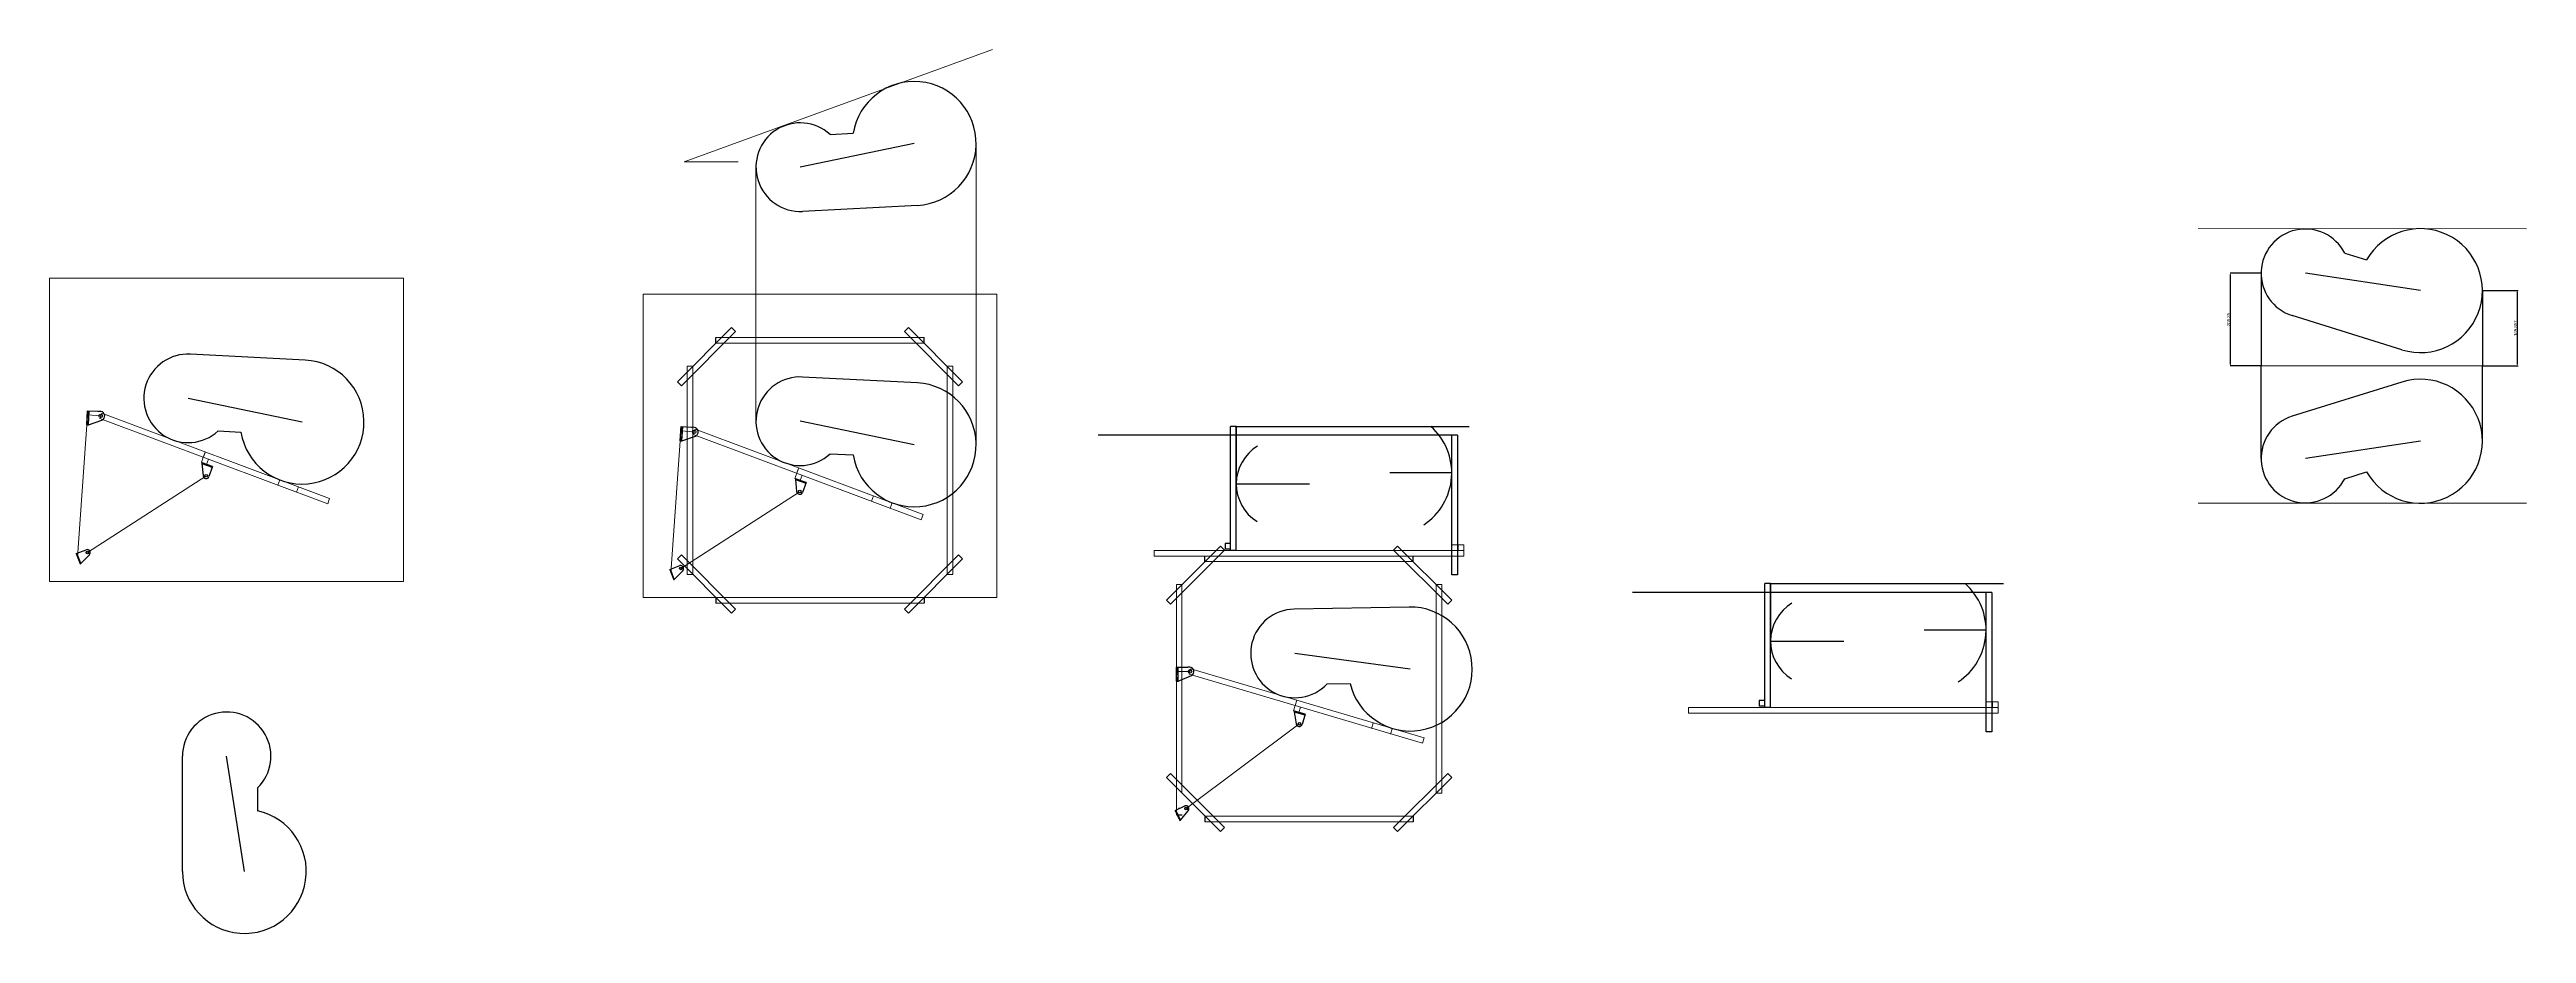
# Model space of a CAD drawing. Header units: millimetres. Extents: x -15418 to 43885, y -27590 to 23052.
# Drawn here: x -10122 to -4524, y -8 to 1988 of the extents above; entities that cross this region are included whole.
import ezdxf

# ---------------------------------------------------------------- set-up
doc = ezdxf.new("R2010")
doc.units = ezdxf.units.MM
doc.header["$LTSCALE"] = 0.5
doc.layers.get('0').update_dxf_attribs({"lineweight": 5})
doc.layers.get('Defpoints').update_dxf_attribs({"color": 4})
for name, color, linetype in [('Layer1', 1, 'Continuous'), ('Layer2', 2, 'Continuous'), ('Layer3', 9, 'Continuous')]:
    doc.layers.add(name, color=color, linetype=linetype)
doc.layers.add('Layer5', color=51, linetype='Continuous', lineweight=5)
doc.layers.add('Layer9', color=3, linetype='Continuous', lineweight=5)
doc.dimstyles.new('ISO-25', dxfattribs={"dimtxt": 7, "dimasz": 3, "dimexe": 1, "dimexo": 1, "dimgap": 1, "dimtad": 1, "dimtoh": 1, "dimdec": 3, "dimdsep": 46, "dimtxsty": 'Standard', "dimcen": 2.5, "dimadec": 0, "dimazin": 0, "dimtfac": 1, "dimtdec": 3, "dimtmove": 0, "dimatfit": 3, "dimfxl": 1, "dimarcsym": 1})

# ---------------------------------------------------------------- blocks, each defined once
blk = doc.blocks.new('*D50')
at = {"layer": 'Defpoints', "color": 0, "transparency": 16777216}
for p in [(-5192.9, 1482.8), (-5123.8, 1482.8), (-5123.8, 1273.5)]:
    blk.add_point(p, dxfattribs=at)
at = {"layer": 'Layer2', "color": 0, "lineweight": -2, "transparency": 16777216}
for p, q in [((-5124.8, 1482.8), (-5193.9, 1482.8)), ((-5192.9, 1276.5), (-5192.9, 1479.8)), ((-5124.8, 1273.5), (-5193.9, 1273.5))]:
    blk.add_line(p, q, dxfattribs=at)
at = {"layer": 'Layer2', "color": 0, "transparency": 16777216}
for points in [[(-5193.4, 1479.8), (-5192.4, 1479.8), (-5192.9, 1482.8)], [(-5193.4, 1276.5), (-5192.4, 1276.5), (-5192.9, 1273.5)]]:
    blk.add_solid(points, dxfattribs=at)
at = {"layer": 'Layer2', "color": 0, "transparency": 16777216, "insert": (-5197.4, 1378.2), "char_height": 7, "attachment_point": 5, "rotation": 90}
blk.add_mtext('209.25', dxfattribs=at)
blk = doc.blocks.new('*D51')
at = {"layer": 'Defpoints', "color": 0, "transparency": 16777216}
for p in [(-4623.7, 1443.6), (-4544, 1443.6), (-4623.7, 1273.7)]:
    blk.add_point(p, dxfattribs=at)
at = {"layer": 'Layer2', "color": 0, "lineweight": -2, "transparency": 16777216}
for p, q in [((-4622.7, 1443.6), (-4543, 1443.6)), ((-4544, 1276.7), (-4544, 1440.6)), ((-4622.7, 1273.7), (-4543, 1273.7))]:
    blk.add_line(p, q, dxfattribs=at)
at = {"layer": 'Layer2', "color": 0, "transparency": 16777216}
for points in [[(-4544.5, 1440.6), (-4543.5, 1440.6), (-4544, 1443.6)], [(-4544.5, 1276.7), (-4543.5, 1276.7), (-4544, 1273.7)]]:
    blk.add_solid(points, dxfattribs=at)
at = {"layer": 'Layer2', "color": 0, "transparency": 16777216, "insert": (-4548.5, 1358.7), "char_height": 7, "attachment_point": 5, "rotation": 90}
blk.add_mtext('169.857', dxfattribs=at)

msp = doc.modelspace()

# ---------------------------------------------------------------- hatches: boundary and pattern name
at = {"layer": 'Layer1', "true_color": 0xf8d731, "transparency": 33554661}
h = msp.add_hatch(dxfattribs=at)
h.set_pattern_fill('ANSI31', color=40, scale=0.52, angle=-19.6698254)
h.set_pattern_definition([(25.3301746, (-37709.4052, -4522.3966), (-0.70635383, 1.4922685), [])])
h.paths.add_polyline_path([(-9774.8474, 1053.7678), (-9775.3523, 1052.3554), (-9771.5857, 1051.009), (-9771.0808, 1052.4214)])
h.paths.add_polyline_path([(-9756.444, 1045.5965), (-9755.9391, 1047.0089), (-9759.7057, 1048.3553), (-9760.2106, 1046.9429)])
h = msp.add_hatch(dxfattribs=at)
h.set_pattern_fill('ANSI31', color=40, scale=0.52, angle=-19.6698254)
h.set_pattern_definition([(25.3301746, (-36368.0923, -4558.3597), (-0.70635383, 1.4922685), [])])
h.paths.add_polyline_path([(-8433.5345, 1017.8047), (-8434.0394, 1016.3922), (-8430.2728, 1015.0458), (-8429.7679, 1016.4583)])
h.paths.add_polyline_path([(-8415.1311, 1009.6333), (-8414.6262, 1011.0458), (-8418.3928, 1012.3922), (-8418.8977, 1010.9797)])
h = msp.add_hatch(dxfattribs=at)
h.set_pattern_fill('ANSI31', color=40, scale=0.52, angle=-249.3653119)
h.set_pattern_definition([(155.634688, (12268.3775, -16867.5274), (-0.68112501, -1.50395137), [])])
h.paths.add_polyline_path([(-10053.5671, 828.9106), (-10052.1633, 829.4392), (-10053.5729, 833.1826), (-10054.9767, 832.654)])
h.paths.add_polyline_path([(-10059.2397, 848.231), (-10060.6434, 847.7024), (-10059.2338, 843.959), (-10057.83, 844.4876)])
h = msp.add_hatch(dxfattribs=at)
h.set_pattern_fill('ANSI31', color=40, scale=0.52, angle=-249.3653119)
h.set_pattern_definition([(155.634688, (13609.6904, -16903.4905), (-0.68112501, -1.50395137), [])])
h.paths.add_polyline_path([(-8712.2542, 792.9475), (-8710.8504, 793.4761), (-8712.2601, 797.2195), (-8713.6638, 796.6908)])
h.paths.add_polyline_path([(-8717.9268, 812.2679), (-8719.3305, 811.7393), (-8717.9209, 807.9959), (-8716.5171, 808.5245)])
h = msp.add_hatch(dxfattribs=at)
h.set_pattern_fill('ANSI31', color=40, scale=0.52, angle=-15.6703323)
h.set_pattern_definition([(29.3296677, (-34783.8118, -7017.8543), (-0.80871584, 1.43936781), [])])
h.paths.add_polyline_path([(-7306.2083, 493.1), (-7306.6134, 491.6558), (-7302.7621, 490.5754), (-7302.357, 492.0196)])
h.paths.add_polyline_path([(-7287.2798, 486.2321), (-7286.8746, 487.6764), (-7290.7259, 488.7568), (-7291.1311, 487.3125)])
h = msp.add_hatch(dxfattribs=at)
h.set_pattern_fill('ANSI31', color=40, scale=0.52, angle=-245.3658188)
h.set_pattern_definition([(159.634181, (15933.3022, -15847.0878), (-0.57456918, -1.54779561), [])])
h.paths.add_polyline_path([(-7568.5659, 249.3503), (-7567.2024, 249.9756), (-7568.8697, 253.6115), (-7570.2332, 252.9863)])
h.paths.add_polyline_path([(-7575.5722, 268.228), (-7576.9357, 267.6028), (-7575.2684, 263.9668), (-7573.9049, 264.5921)])
at = {"layer": 'Layer2', "transparency": 33554661}
h = msp.add_hatch(dxfattribs=at)
h.set_pattern_fill('ANSI31', color=256, scale=0.19, angle=-94.0218683)
h.set_pattern_definition([(310.9781317, (-22994.6855, 26512.30415), (0.455429575, 0.395593812), [])])
h.paths.add_polyline_path([(-10037.4826, 1149.2308), (-10033.8092, 1149.0102), (-10034.1688, 1143.021), (-10037.8422, 1143.2415)])
h.paths.add_polyline_path([(-10032.9472, 1163.3643), (-10036.6206, 1163.5849), (-10036.4456, 1166.4996), (-10036.261, 1169.5741), (-10032.5876, 1169.3535)])
h = msp.add_hatch(dxfattribs=at)
h.set_pattern_fill('ANSI31', color=256, scale=0.19, angle=-94.0218683)
h.set_pattern_definition([(310.9781317, (-21653.37263, 26476.341), (0.455429575, 0.395593812), [])])
h.paths.add_polyline_path([(-8696.1697, 1113.2676), (-8692.4963, 1113.047), (-8692.8559, 1107.0578), (-8696.5293, 1107.2784)])
h.paths.add_polyline_path([(-8691.6343, 1127.4012), (-8695.3077, 1127.6218), (-8695.1327, 1130.5365), (-8694.9481, 1133.611), (-8691.2747, 1133.3904)])
h = msp.add_hatch(dxfattribs=at)
h.set_pattern_fill('ANSI31', color=256, scale=0.19, angle=-90.0223753)
h.set_pattern_definition([(314.9776247, (-22269.5247, 24967.5837), (0.426728715, 0.426395551), [])])
h.paths.add_polyline_path([(-7574.8622, 570.0123), (-7571.1823, 570.0484), (-7571.1234, 564.0487), (-7574.8032, 564.0125)])
h.paths.add_polyline_path([(-7571.3236, 584.4277), (-7575.0035, 584.3916), (-7575.0322, 587.3114), (-7575.0624, 590.3913), (-7571.3826, 590.4274)])

# ---------------------------------------------------------------- linework, layer by layer
at = {"transparency": 33554661}
for p, q in [((-8027.8675, 1775.9492), (-8027.8675, 1435.5341)), ((-8687.7224, 1734.2446), (-8565.4302, 1734.2446)), ((-8525.4423, 1722.5146), (-8525.4423, 1435.5341)), ((-8525.4423, 1148.5536), (-8525.4423, 1435.5341)), ((-8027.8675, 1095.1189), (-8027.8675, 1435.5341)), ((-10038.0052, 1140.5264), (-10059.0464, 841.2652)), ((-10006.4199, 1160.6894), (-10036.6668, 1162.8161)), ((-10004.1967, 1166.6375), (-10008.643, 1154.7413)), ((-10008.643, 1154.7413), (-9493.4531, 962.1813)), ((-9489.0067, 974.0775), (-10004.1967, 1166.6375)), ((-8665.107, 1124.7263), (-8695.3539, 1126.853)), ((-8662.8838, 1130.6744), (-8667.3302, 1118.7782)), ((-8147.6939, 938.1144), (-8662.8838, 1130.6744)), ((-9770.0194, 1079.1102), (-9774.4658, 1067.214)), ((-9771.1868, 1076.0408), (-9773.3368, 1070.0659)), ((-8696.6924, 1104.5633), (-8717.7335, 805.3021)), ((-8667.3302, 1118.7782), (-8152.1403, 926.2182)), ((-10036.4954, 852.2253), (-9769.1369, 1024.3981)), ((-9605.8582, 1004.1944), (-9601.4118, 1016.0906)), ((-8428.7066, 1043.1471), (-8433.1529, 1031.2509)), ((-8429.8739, 1040.0777), (-8432.0239, 1034.1028)), ((-9563.7063, 988.4395), (-9559.2599, 1000.3357)), ((-9493.4531, 962.1813), (-9489.0067, 974.0775)), ((-8695.1825, 816.2622), (-8427.8241, 988.435)), ((-8264.5453, 968.2313), (-8260.0989, 980.1275)), ((-8222.3934, 952.4764), (-8217.947, 964.3726)), ((-8152.1403, 926.2182), (-8147.6939, 938.1144)), ((-6925.3989, 856.9218), (-7625.3989, 856.9218)), ((-7625.3989, 844.2218), (-7625.3989, 856.9218)), ((-6925.3989, 844.2218), (-7625.3989, 844.2218)), ((-6940.2014, 869.6218), (-6952.9014, 869.6218)), ((-6952.9014, 869.6218), (-6952.9014, 856.9218)), ((-6940.2014, 856.9218), (-6940.2014, 869.6218)), ((-6925.3989, 869.6218), (-6938.0989, 869.6218)), ((-6938.0989, 869.6218), (-6938.0989, 856.9218)), ((-6925.3989, 856.9218), (-6925.3989, 869.6218)), ((-6925.3989, 856.9218), (-6925.3989, 844.2218)), ((-7544.6743, 583.6096), (-7574.9959, 583.6214)), ((-7574.7765, 561.2927), (-7574.8936, 261.2927)), ((-7542.8714, 589.6982), (-7546.4772, 577.5209)), ((-7546.4772, 577.5209), (-7019.1114, 421.3631)), ((-7015.5055, 433.5405), (-7542.8714, 589.6982)), ((-7303.1596, 518.7174), (-7306.7655, 506.5401)), ((-5732.6557, 514.675), (-5745.3557, 514.675)), ((-5745.3557, 514.675), (-5745.3557, 501.975)), ((-5732.6557, 501.975), (-5732.6557, 514.675)), ((-5717.8532, 514.675), (-5730.5532, 514.675)), ((-5730.5532, 514.675), (-5730.5532, 501.975)), ((-5717.8532, 501.975), (-5717.8532, 514.675)), ((-7553.1619, 273.799), (-7298.4633, 464.2001)), ((-7134.4344, 454.5384), (-7130.9145, 466.7408)), ((-7091.1974, 442.0662), (-7087.6774, 454.2687)), ((-5717.8532, 501.975), (-6417.8532, 501.975)), ((-6417.8532, 489.275), (-6417.8532, 501.975)), ((-5717.8532, 489.275), (-6417.8532, 489.275)), ((-5717.8532, 501.975), (-5717.8532, 489.275)), ((-7019.1356, 421.2793), (-7015.6156, 433.4817)), ((-7575.0909, 260.0382), (-7575.0909, 273.9682))]:
    msp.add_line(p, q, dxfattribs=at)
at = {"layer": 'Layer1', "transparency": 33554661}
for p, q in [((-8357.7557, 1796.1252), (-8305.9877, 1798.8145)), ((-8167.8675, 1775.9492), (-8425.4423, 1722.5146)), ((-8160.6045, 1636.1377), (-8420.2544, 1622.6492)), ((-4934.776, 1528.3493), (-4885.2875, 1512.9208)), ((-4763.6657, 1443.5799), (-5023.788, 1482.7767)), ((-4805.3341, 1309.9246), (-5053.5511, 1387.3086)), ((-9544.0693, 1286.6484), (-9803.7191, 1300.1369)), ((-8160.7374, 1235.1572), (-8420.3972, 1248.4522)), ((-4805.3274, 1237.2216), (-5053.5302, 1159.792)), ((-9551.3323, 1146.837), (-9808.907, 1200.2716)), ((-10038.0052, 1140.5264), (-10036.0872, 1172.468)), ((-10038.0052, 1140.5264), (-10034.3278, 1140.3733)), ((-10037.8422, 1143.2415), (-10034.1688, 1143.021)), ((-10037.4826, 1149.2308), (-10033.8092, 1149.0102)), ((-10037.0462, 1156.4972), (-10033.3728, 1156.2766)), ((-10036.4456, 1166.4996), (-10036.9251, 1158.514)), ((-10036.6206, 1163.5849), (-10032.9472, 1163.3643)), ((-10036.261, 1169.5741), (-10032.5876, 1169.3535)), ((-10036.0872, 1172.468), (-10012.5296, 1171.0533)), ((-10034.3278, 1140.3733), (-10032.4138, 1172.2474)), ((-10034.3278, 1140.3733), (-10003.6471, 1150.8889)), ((-10012.5296, 1171.0533), (-10010.5332, 1170.9335)), ((-10005.8217, 1170.6505), (-10010.5332, 1170.9335)), ((-9741.2204, 1126.661), (-9689.4525, 1123.9717)), ((-8696.6924, 1104.5633), (-8694.7743, 1136.5048)), ((-8695.7333, 1120.5341), (-8692.06, 1120.3135)), ((-8695.1327, 1130.5365), (-8695.6122, 1122.5509)), ((-8695.3077, 1127.6218), (-8691.6343, 1127.4012)), ((-8694.9481, 1133.611), (-8691.2747, 1133.3904)), ((-8694.7743, 1136.5048), (-8671.2167, 1135.0902)), ((-8693.0149, 1104.4102), (-8691.1009, 1136.2842)), ((-8671.2167, 1135.0902), (-8669.2203, 1134.9703)), ((-8664.5088, 1134.6874), (-8669.2203, 1134.9703)), ((-8167.8962, 1095.3404), (-8425.5107, 1148.583)), ((-7452.6989, 856.9218), (-7452.6989, 1136.9218)), ((-7439.9989, 1136.9218), (-7452.6989, 1136.9218)), ((-7442.6989, 1136.9218), (-6913.415, 1136.9218)), ((-7439.9989, 856.9218), (-7439.9989, 1136.9218)), ((-8696.6924, 1104.5633), (-8693.0149, 1104.4102)), ((-8696.5293, 1107.2784), (-8692.8559, 1107.0578)), ((-8696.1697, 1113.2676), (-8692.4963, 1113.047)), ((-8693.0149, 1104.4102), (-8662.3342, 1114.9258)), ((-8357.7693, 1075.0229), (-8305.9993, 1072.3722)), ((-6940.2014, 1116.9218), (-7752.3287, 1116.9218)), ((-6952.9014, 801.9218), (-6952.9014, 1116.9218)), ((-6940.2014, 1116.9218), (-6952.9014, 1116.9218)), ((-6940.2014, 1116.9218), (-6940.2014, 801.9218)), ((-4763.6345, 1103.5739), (-5023.7496, 1064.3293)), ((-9777.1638, 1054.5959), (-9777.6687, 1053.1834)), ((-9777.6687, 1053.1834), (-9774.9402, 1025.7045)), ((-9777.6687, 1053.1834), (-9754.1275, 1044.7684)), ((-9753.6226, 1046.1809), (-9777.1638, 1054.5959)), ((-9774.8474, 1053.7678), (-9775.3523, 1052.3554)), ((-9772.9641, 1053.0946), (-9773.469, 1051.6822)), ((-9771.0808, 1052.4214), (-9771.5857, 1051.009)), ((-9753.6226, 1046.1809), (-9761.7414, 1023.4683)), ((-9759.7057, 1048.3553), (-9760.2106, 1046.9429)), ((-9755.9391, 1047.0089), (-9756.444, 1045.5965)), ((-8435.851, 1018.6327), (-8436.3559, 1017.2203)), ((-8436.3559, 1017.2203), (-8433.6273, 989.7414)), ((-8436.3559, 1017.2203), (-8412.8147, 1008.8053)), ((-8412.3098, 1010.2178), (-8435.851, 1018.6327)), ((-8433.5345, 1017.8047), (-8434.0394, 1016.3922)), ((-8431.6512, 1017.1315), (-8432.1561, 1015.719)), ((-8429.7679, 1016.4583), (-8430.2728, 1015.0458)), ((-8412.3098, 1010.2178), (-8420.4285, 987.5052)), ((-8418.3928, 1012.3922), (-8418.8977, 1010.9797)), ((-8414.6262, 1011.0458), (-8415.1311, 1009.6333)), ((-4934.7292, 1018.7731), (-4885.2435, 1034.2107)), ((-10061.5103, 850.0046), (-10038.9377, 858.5047)), ((-10061.5103, 850.0046), (-10052.7001, 826.6084)), ((-10060.6434, 847.7024), (-10059.2397, 848.231)), ((-10051.2964, 827.137), (-10060.1066, 850.5332)), ((-10059.2338, 843.959), (-10057.83, 844.4876)), ((-10051.2964, 827.137), (-10032.1055, 846.9926)), ((-10030.709, 854.5295), (-10030.5046, 853.9867)), ((-7452.6989, 872.6218), (-7465.3989, 872.6218)), ((-7465.3989, 872.6218), (-7465.3989, 859.9218)), ((-7452.6989, 859.9218), (-7465.3989, 859.9218)), ((-7439.9989, 856.9218), (-7452.6989, 856.9218)), ((-10054.9767, 832.654), (-10053.5729, 833.1826)), ((-10054.2719, 830.7823), (-10052.8681, 831.3109)), ((-10053.5671, 828.9106), (-10052.1633, 829.4392)), ((-10052.7001, 826.6084), (-10051.2964, 827.137)), ((-8720.1975, 814.0414), (-8697.6249, 822.5415)), ((-8720.1975, 814.0414), (-8711.3873, 790.6453)), ((-8719.3305, 811.7393), (-8717.9268, 812.2679)), ((-8709.9835, 791.1739), (-8718.7937, 814.57)), ((-8717.9209, 807.9959), (-8716.5171, 808.5245)), ((-8713.6638, 796.6908), (-8712.2601, 797.2195)), ((-8712.959, 794.8191), (-8711.5552, 795.3478)), ((-8712.2542, 792.9475), (-8710.8504, 793.4761)), ((-8711.3873, 790.6453), (-8709.9835, 791.1739)), ((-8709.9835, 791.1739), (-8690.7926, 811.0295)), ((-8689.3961, 818.5664), (-8689.1917, 818.0236)), ((-6940.2014, 801.9218), (-6952.9014, 801.9218)), ((-7049.2353, 728.9501), (-7309.1901, 724.1021)), ((-5732.6557, 761.975), (-6544.783, 761.975)), ((-6245.1532, 501.975), (-6245.1532, 781.975)), ((-6232.4532, 781.975), (-6245.1532, 781.975)), ((-6235.1532, 781.975), (-5705.8693, 781.975)), ((-6232.4532, 501.975), (-6232.4532, 781.975)), ((-5745.3557, 446.975), (-5745.3557, 761.975)), ((-5732.6557, 761.975), (-5745.3557, 761.975)), ((-5732.6557, 761.975), (-5732.6557, 446.975)), ((-7046.6248, 588.9745), (-7307.3255, 624.1195)), ((-7575.0909, 593.2902), (-7551.4921, 593.5221)), ((-7574.7765, 561.2927), (-7575.0909, 593.2902)), ((-7575.0624, 590.3913), (-7571.3826, 590.4274)), ((-7575.0322, 587.3114), (-7574.9535, 579.3118)), ((-7575.0035, 584.3916), (-7571.3236, 584.4277)), ((-7574.9337, 577.2914), (-7571.2539, 577.3276)), ((-7574.8622, 570.0123), (-7571.1823, 570.0484)), ((-7574.8032, 564.0125), (-7571.1234, 564.0487)), ((-7574.7765, 561.2927), (-7571.0973, 561.3964)), ((-7571.0973, 561.3964), (-7571.4111, 593.3264)), ((-7571.0973, 561.3964), (-7541.2247, 574.0263)), ((-7551.4921, 593.5221), (-7549.4921, 593.5418)), ((-7544.7724, 593.5882), (-7549.4921, 593.5418)), ((-7234.6184, 555.4633), (-7182.7896, 556.4299)), ((-6245.1532, 517.675), (-6257.8532, 517.675)), ((-6257.8532, 517.675), (-6257.8532, 504.975)), ((-6245.1532, 504.975), (-6257.8532, 504.975)), ((-7308.5768, 493.7645), (-7308.982, 492.3202)), ((-7308.982, 492.3202), (-7304.3435, 465.0986)), ((-7308.982, 492.3202), (-7284.9112, 485.5677)), ((-7284.5061, 487.0119), (-7308.5768, 493.7645)), ((-7306.2083, 493.1), (-7306.6134, 491.6558)), ((-7304.2826, 492.5598), (-7304.6878, 491.1156)), ((-7302.357, 492.0196), (-7302.7621, 490.5754)), ((-7290.7259, 488.7568), (-7291.1311, 487.3125)), ((-7284.5061, 487.0119), (-7291.0209, 463.7884)), ((-7286.8746, 487.6764), (-7287.2798, 486.2321)), ((-6232.4532, 501.975), (-6245.1532, 501.975)), ((-9821.74, 131.9009), (-9821.74, 391.9009)), ((-9681.74, 131.9009), (-9721.74, 391.9009)), ((-5732.6557, 446.975), (-5745.3557, 446.975)), ((-9651.74, 320.4867), (-9651.74, 268.6489)), ((-7577.9611, 269.8389), (-7556.0363, 279.8927)), ((-7577.9611, 269.8389), (-7567.5405, 247.1142)), ((-7576.9357, 267.6028), (-7575.5722, 268.228)), ((-7566.177, 247.7395), (-7576.5976, 270.4641)), ((-7575.2684, 263.9668), (-7573.9049, 264.5921)), ((-7570.2332, 252.9863), (-7568.8697, 253.6115)), ((-7569.7127, 275.3518), (-7569.5083, 274.809)), ((-7569.3996, 251.1683), (-7568.0361, 251.7935)), ((-7568.5659, 249.3503), (-7567.2024, 249.9756)), ((-7567.5405, 247.1142), (-7566.177, 247.7395)), ((-7566.177, 247.7395), (-7548.4178, 268.8852))]:
    msp.add_line(p, q, dxfattribs=at)
for centre, radius in [((-10006.4199, 1160.6894), 4), ((-8665.107, 1124.7263), 4), ((-9767.9751, 1025.6966), 3), ((-8426.6623, 989.7335), 3), ((-10036.6048, 852.3094), 3), ((-8695.2919, 816.3462), 3), ((-7544.6743, 583.6096), 4), ((-7297.3949, 465.5765), 3), ((-7553.277, 273.8752), 3)]:
    msp.add_circle(centre, radius, dxfattribs=at)
for centre, radius, start, end in [((-8167.8675, 1775.9492), 140, 272.9737778, 170.6001526), ((-8425.4423, 1722.5146), 100, 47.4007818, 272.9737778), ((-5023.788, 1482.7767), 100, 27.111641, 252.684637), ((-4763.6657, 1443.5799), 140, 252.684637, 150.3110119), ((-9808.907, 1200.2716), 100, 87.0262222, 312.5992182), ((-9551.3323, 1146.837), 140, 189.3998474, 87.0262222), ((-8425.5107, 1148.583), 100, 87.0689187, 312.6419147), ((-8167.8962, 1095.3404), 140, 189.4425438, 87.0689187), ((-4763.6345, 1103.5739), 140, 209.6995101, 107.3258849), ((-10007.6302, 1160.4511), 10.3586, 292.6143537, 79.9450222), ((-8666.3174, 1124.4879), 10.3586, 292.6143537, 79.9450222), ((-5023.7496, 1064.3293), 100, 107.3258849, 332.8988809), ((-9768.0352, 1026.3902), 6.9389, 185.6707528, 335.0972993), ((-8426.7223, 990.427), 6.9389, 185.6707528, 335.0972993), ((-10037.0949, 851.8149), 6.9389, 315.9752663, 105.4018129), ((-8695.782, 815.8518), 6.9389, 315.9752663, 105.4018129), ((-7046.6248, 588.9745), 140, 193.4420369, 91.0684118), ((-7307.3255, 624.1195), 100, 91.0684118, 316.6414078), ((-7545.8651, 583.2874), 10.3586, 296.6138468, 83.9445152), ((-9721.74, 391.9009), 100, 314.427004, 180), ((-7297.5031, 466.2642), 6.9389, 189.6702458, 339.0967924), ((-7553.7313, 273.3478), 6.9389, 319.9747593, 109.4013059), ((-9681.74, 131.9009), 140, 180, 77.6263749)]:
    msp.add_arc(centre, radius, start, end, dxfattribs=at)
at = {"layer": 'Layer2', "transparency": 33554661}
for p, q in [((-5123.788, 1482.7767), (-5123.8245, 1273.5438)), ((-4623.6657, 1443.5799), (-4623.6601, 1273.4567)), ((-5123.7496, 1064.311), (-5123.8245, 1273.5438)), ((-4623.6345, 1103.5996), (-4623.6601, 1273.7228)), ((-7439.9989, 1136.9218), (-7439.9989, 1006.9218)), ((-6952.9014, 1031.9218), (-7092.9014, 1031.9218)), ((-7439.9989, 1006.9218), (-7274.7036, 1006.9218)), ((-7597.7416, 744.235), (-7588.7613, 735.2548)), ((-6232.4532, 781.975), (-6232.4532, 651.975)), ((-5745.3557, 676.975), (-5885.3557, 676.975)), ((-6232.4532, 651.975), (-6067.1579, 651.975)), ((-7575.0909, 260.0382), (-7562.3909, 260.0382)), ((-7510.8989, 256.9218), (-7510.8989, 244.2218))]:
    msp.add_line(p, q, dxfattribs=at)
for centre, radius, start, end in [((-7092.9014, 1031.9218), 140, 303.33244, 48.5903779), ((-7339.9989, 1006.9218), 100, 121.0964245, 238.1067895), ((-6132.4532, 651.975), 100, 121.0964245, 238.1067895), ((-5885.3557, 676.975), 140, 303.33244, 48.5903779)]:
    msp.add_arc(centre, radius, start, end, dxfattribs=at)
at = {"layer": 'Layer3', "transparency": 33554661}
for p, q in [((-8616.2333, 1325.1341), (-8616.2333, 1337.8341)), ((-8145.2333, 1325.1341), (-8145.2333, 1337.8341)), ((-7510.8989, 831.5218), (-7510.8989, 844.2218)), ((-7039.8989, 831.5218), (-7039.8989, 844.2218)), ((-8616.2333, 750.5341), (-8616.2333, 737.8341)), ((-8145.2333, 750.5341), (-8145.2333, 737.8341)), ((-7039.8989, 256.9218), (-7039.8989, 244.2218))]:
    msp.add_line(p, q, dxfattribs=at)
at = {"layer": 'Layer5', "transparency": 33554661}
for p, q in [((-7990.8231, 1987.9701), (-8687.7224, 1734.2446)), ((-4524.0836, 1583.4394), (-5265.734, 1583.5686)), ((-9322.0462, 1471.4972), (-10122.0462, 1471.4972)), ((-10122.0462, 1471.4972), (-10122.0462, 786.4972)), ((-9322.0462, 786.4972), (-9322.0462, 1471.4972)), ((-7980.7333, 1435.5341), (-8780.7333, 1435.5341)), ((-8780.7333, 1435.5341), (-8780.7333, 750.5341)), ((-7980.7333, 750.5341), (-7980.7333, 1435.5341)), ((-8703.076, 1237.8473), (-8580.7466, 1360.1768)), ((-8694.0958, 1228.867), (-8571.7663, 1351.1965)), ((-8580.7466, 1360.1768), (-8571.7663, 1351.1965)), ((-8180.7201, 1360.1768), (-8189.7004, 1351.1965)), ((-8067.3709, 1228.867), (-8189.7004, 1351.1965)), ((-8058.3906, 1237.8473), (-8180.7201, 1360.1768)), ((-8616.2333, 1337.8341), (-8380.7333, 1337.8341)), ((-8616.2333, 1325.1341), (-8145.2333, 1325.1341)), ((-8145.2333, 1337.8341), (-8380.7333, 1337.8341)), ((-8703.076, 1237.8473), (-8694.0958, 1228.867)), ((-8680.7333, 1037.8341), (-8680.7333, 1273.3341)), ((-8668.0333, 1273.3341), (-8680.7333, 1273.3341)), ((-8668.0333, 1037.8341), (-8668.0333, 1273.3341)), ((-8093.4333, 1037.8341), (-8093.4333, 1273.3341)), ((-8093.4333, 1273.3341), (-8080.7333, 1273.3341)), ((-8080.7333, 1037.8341), (-8080.7333, 1273.3341)), ((-8058.3906, 1237.8473), (-8067.3709, 1228.867)), ((-4623.6601, 1273.5898), (-5123.8245, 1273.5438)), ((-4623.6601, 1273.5898), (-5123.8245, 1273.5438)), ((-8680.7333, 1037.8341), (-8680.7333, 802.3341)), ((-8668.0333, 1037.8341), (-8668.0333, 802.3341)), ((-8093.4333, 1037.8341), (-8093.4333, 802.3341)), ((-8080.7333, 1037.8341), (-8080.7333, 802.3341)), ((-4524.0267, 963.7584), (-5265.6771, 963.4931)), ((-8703.076, 837.8208), (-8694.0958, 846.8011)), ((-8694.0958, 846.8011), (-8571.7663, 724.4716)), ((-8067.3709, 846.8011), (-8189.7004, 724.4716)), ((-8058.3906, 837.8208), (-8067.3709, 846.8011)), ((-7597.7416, 744.235), (-7475.4121, 866.5645)), ((-7588.7613, 735.2548), (-7466.4318, 857.5843)), ((-7510.8989, 844.2218), (-7275.3989, 844.2218)), ((-7475.4121, 866.5645), (-7466.4318, 857.5843)), ((-7039.8989, 844.2218), (-7275.3989, 844.2218)), ((-7075.3856, 866.5645), (-7084.3659, 857.5843)), ((-6962.0364, 735.2548), (-7084.3659, 857.5843)), ((-6953.0561, 744.235), (-7075.3856, 866.5645)), ((-10122.0462, 786.4972), (-9322.0462, 786.4972)), ((-8703.076, 837.8208), (-8580.7466, 715.4914)), ((-8668.0333, 802.3341), (-8680.7333, 802.3341)), ((-8058.3906, 837.8208), (-8180.7201, 715.4914)), ((-8093.4333, 802.3341), (-8080.7333, 802.3341)), ((-7510.8989, 831.5218), (-7039.8989, 831.5218)), ((-8780.7333, 750.5341), (-7980.7333, 750.5341)), ((-8616.2333, 750.5341), (-8380.7333, 750.5341)), ((-8616.2333, 737.8341), (-8380.7333, 737.8341)), ((-8145.2333, 750.5341), (-8380.7333, 750.5341)), ((-8145.2333, 737.8341), (-8380.7333, 737.8341)), ((-7575.3989, 544.2218), (-7575.3989, 779.7218)), ((-7562.6989, 779.7218), (-7575.3989, 779.7218)), ((-7562.6989, 544.2218), (-7562.6989, 779.7218)), ((-6988.0989, 544.2218), (-6988.0989, 779.7218)), ((-6988.0989, 779.7218), (-6975.3989, 779.7218)), ((-6975.3989, 544.2218), (-6975.3989, 779.7218)), ((-6953.0561, 744.235), (-6962.0364, 735.2548)), ((-8580.7466, 715.4914), (-8571.7663, 724.4716)), ((-8180.7201, 715.4914), (-8189.7004, 724.4716)), ((-7575.3989, 544.2218), (-7575.3989, 308.7218)), ((-7562.6989, 544.2218), (-7562.6989, 308.7218)), ((-6988.0989, 544.2218), (-6988.0989, 308.7218)), ((-6975.3989, 544.2218), (-6975.3989, 308.7218)), ((-7597.7416, 344.2086), (-7588.7613, 353.1888)), ((-7597.7416, 344.2086), (-7475.4121, 221.8791)), ((-7588.7613, 353.1888), (-7466.4318, 230.8594)), ((-6962.0364, 353.1888), (-7084.3659, 230.8594)), ((-6953.0561, 344.2086), (-7075.3856, 221.8791)), ((-6953.0561, 344.2086), (-6962.0364, 353.1888)), ((-6988.0989, 308.7218), (-6975.3989, 308.7218)), ((-7510.8989, 256.9218), (-7275.3989, 256.9218)), ((-7510.8989, 244.2218), (-7275.3989, 244.2218)), ((-7475.4121, 221.8791), (-7466.4318, 230.8594)), ((-7039.8989, 256.9218), (-7275.3989, 256.9218)), ((-7039.8989, 244.2218), (-7275.3989, 244.2218)), ((-7075.3856, 221.8791), (-7084.3659, 230.8594))]:
    msp.add_line(p, q, dxfattribs=at)
at = {"layer": 'Layer9', "transparency": 33554661}
for p, q in [((-9774.4658, 1067.214), (-9778.9122, 1055.3178)), ((-9778.9122, 1055.3178), (-9767.016, 1050.8715)), ((-9767.016, 1050.8715), (-9762.7025, 1062.8165)), ((-8433.1529, 1031.2509), (-8437.5993, 1019.3547)), ((-8437.5993, 1019.3547), (-8425.7031, 1014.9083)), ((-8425.7031, 1014.9083), (-8421.3897, 1026.8534)), ((-7306.7655, 506.5401), (-7310.3713, 494.3627)), ((-7310.3713, 494.3627), (-7298.1939, 490.7569)), ((-7298.1939, 490.7569), (-7294.7241, 502.9737))]:
    msp.add_line(p, q, dxfattribs=at)

# ---------------------------------------------------------------- dimensions: what is measured, and where the dimension line sits
at = {"layer": 'Layer2', "transparency": 33554661}
for base, p1, p2, picture, middle in [((-5192.8992, 1482.7941), (-5123.8245, 1273.5438), (-5123.788, 1482.7941), '*D50', (-5197.3992, 1378.169)), ((-4544.044, 1443.5799), (-4623.6601, 1273.7228), (-4623.6657, 1443.5799), '*D51', (-4548.544, 1358.6514))]:
    dim = msp.add_linear_dim(base=base, p1=p1, p2=p2, angle=90, dimstyle='ISO-25', dxfattribs=at)
    dim.commit()
    dim.dimension.update_dxf_attribs({"geometry": picture, "text_midpoint": middle})

doc.saveas('drawing.dxf')
